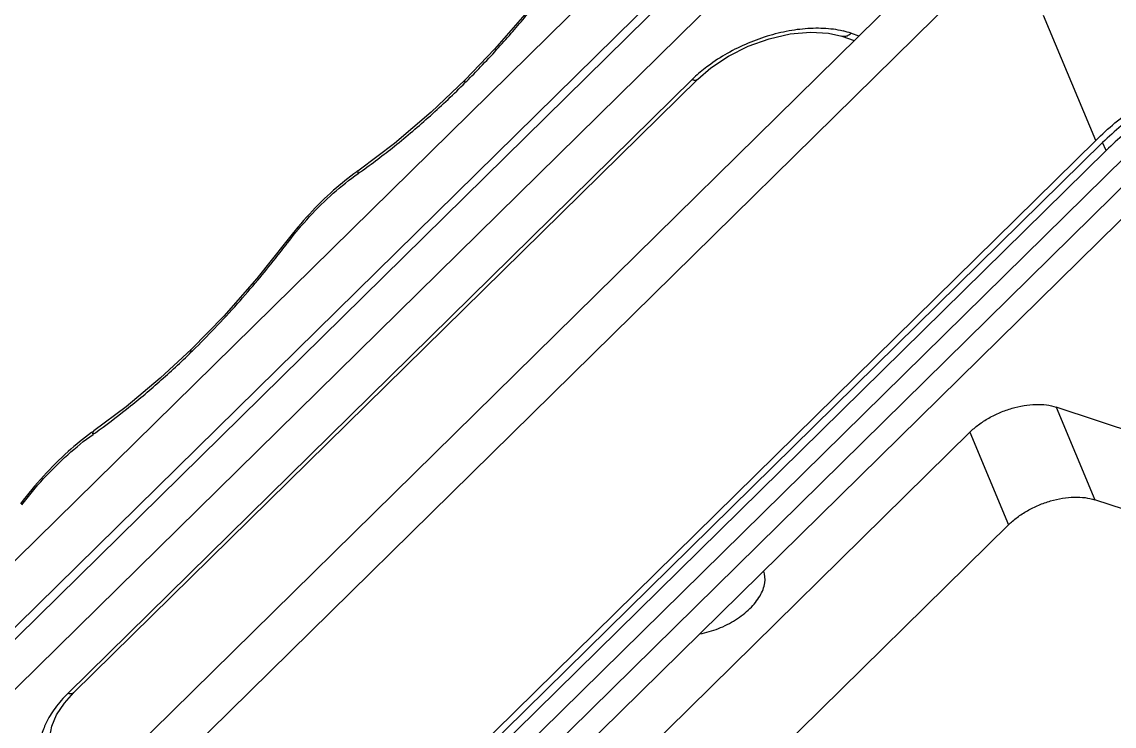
# Model space of a CAD drawing. Header units: millimetres. Extents: x 1786 to 2940, y -3417 to -1928.
# Drawn here: x 2156.84 to 2204.26, y -3240.23 to -3209.65 of the extents above; entities that cross this region are included whole.
import ezdxf

# ---------------------------------------------------------------- set-up
doc = ezdxf.new("R2010")
doc.units = ezdxf.units.MM

# ---------------------------------------------------------------- blocks, each defined once
blk = doc.blocks.new('*u7')
at = {"color": 7, "linetype": 'Continuous'}
for p, q in [((104.122, 35.539, 0), (-15.065, -81.684, 0)), ((105.253, 35.148, 0), (-13.91, -82.051, 0)), ((105.669, 34.239, 0), (-13.494, -82.96, 0)), ((-12.574, -83.264, 0), (106.59, 33.936, 0)), ((-12.4, -83.643, 0), (106.764, 33.557, 0)), ((107.088, 33.443, 0), (-12.067, -83.748, 0)), ((110.844, 23.586, 0), (-8.048, -93.346, 0)), ((110.773, 20.788, 0), (-8.119, -96.145, 0)), ((-7.853, -65.194, 0), (68.08, 9.488, 0)), ((-5.993, -69.666, 0), (69.941, 5.016, 0)), ((4.076, -92.669, 0), (52.815, -44.732, 0)), ((5.57, -93.613, 0), (55.288, -44.714, 0)), ((55.59, -45, 0), (5.872, -93.899, 0)), ((57.314, -46.51, 0), (5.595, -97.377, 0)), ((-44.083, -55.824, 0), (-12.021, -66.407, 0)), ((37.677, -56.596, 0), (37.22, -57.105, 0)), ((37.221, -57.105, 0), (7.124, -86.705, 0)), ((37.503, -57.082, 0), (7.407, -86.682, 0)), ((-42.222, -60.296, 0), (-10.16, -70.879, 0)), ((-5.993, -69.666, 0), (-7.853, -65.194, 0)), ((-10.16, -70.879, 0), (-12.021, -66.407, 0)), ((31.555, -73.677, 0), (31.555, -73.677, 0)), ((26.95, -78.896, 0), (26.95, -78.897, 0)), ((-12.574, -83.264, 0), (-12.4, -83.643, 0)), ((-12.067, -83.748, 0), (-9.544, -89.773, 0)), ((7.124, -86.705, 0), (7.124, -86.705, 0)), ((18.344, -86.67, 0), (18.344, -86.67, 0)), ((-0.275, -88.918, 0), (-0.647, -88.796, 0)), ((0.178, -88.771, 0), (-0.42, -88.573, 0))]:
    blk.add_line(p, q, dxfattribs=at)
at = {"color": 7, "linetype": 'Continuous', "elevation": 0}
for points in [[(38.258, -54.287), (38.339, -54.497), (38.39, -54.97), (38.293, -55.486), (38.057, -56.028), (37.677, -56.596)], [(31.555, -73.677), (33.066, -72.272), (34.7, -70.901), (36.257, -69.731)], [(26.95, -78.896), (28.402, -77.084), (29.998, -75.274), (31.555, -73.677)], [(18.344, -86.67), (19.987, -85.11), (21.764, -83.603), (23.471, -82.316)], [(7.124, -86.705), (6.503, -87.242), (5.648, -87.813), (4.692, -88.292), (3.682, -88.655), (2.666, -88.885), (1.696, -88.972), (0.821, -88.919), (0.177, -88.77)], [(14.148, -91.476), (15.475, -89.815), (16.934, -88.144), (18.344, -86.67)]]:
    blk.add_lwpolyline(points, dxfattribs=at)
at = {"color": 7, "linetype": 'Continuous'}
for centre, radius, start, end in [((57.151, -98.905, 0), 35.996, 125.4015, 125.6141), ((28.511, -58.828, 0), 13.374, 305.3928, 305.9777), ((62.503, -105.244, 0), 44.301, 134.3032, 134.4354), ((11.833, -67.261, 0), 18.994, 322.4259, 322.6222), ((44.287, -111.479, 0), 35.941, 125.3092, 125.523), ((15.761, -71.426, 0), 13.344, 305.2986, 305.8858), ((2.421, -81.578, 0), 7.136, 312.4782, 314.3298), ((50.085, -118.286, 0), 44.893, 134.9887, 135.1157), ((1.078, -84.741, 0), 4.391, 252.0608, 257.4142)]:
    blk.add_arc(centre, radius, start, end, dxfattribs=at)
for points, start_tangent, end_tangent in [([(38.635, -55.489, 0), (38.831, -54.872, 0), (38.877, -54.167, 0), (38.716, -53.521, 0), (38.355, -52.96, 0), (37.805, -52.505, 0), (37.087, -52.172, 0)], (0.393386, 0.919373), (-0.948115, 0.317929)), ([(37.503, -57.082, 0), (38.132, -56.358, 0), (38.58, -55.612, 0), (38.635, -55.489, 0)], (0.710645, 0.703551), (0.393386, 0.919373)), ([(37.504, -57.081, 0), (37.353, -57.056, 0), (37.242, -57.088, 0), (37.221, -57.105, 0)], (-0.949599, 0.313467), (-0.699031, -0.715091)), ([(7.046, -59.935, 0), (7.027, -59.939, 0), (6.136, -60.198, 0), (5.303, -60.621, 0), (4.611, -61.165, 0)], (-0.983497, -0.180923), (-0.712957, -0.701208)), ([(4.611, -61.165, 0), (4.126, -61.779, 0), (3.897, -62.4, 0), (3.945, -62.97, 0), (3.949, -62.981, 0)], (-0.712957, -0.701208), (0.350048, -0.936732)), ([(-7.853, -65.194, 0), (-8.279, -65.559, 0), (-8.773, -65.882, 0), (-9.318, -66.15, 0), (-9.89, -66.352, 0), (-10.469, -66.485, 0), (-11.031, -66.539, 0), (-11.555, -66.513, 0), (-12.021, -66.407, 0)], (-0.713592, -0.700562), (-0.950336, 0.311225)), ([(39.735, -66.167, 0), (38.684, -67.431, 0), (37.52, -68.586, 0), (36.299, -69.564, 0)], (-0.604332, -0.796733), (-0.815207, -0.57917)), ([(36.368, -69.651, 0), (37.504, -68.733, 0), (38.69, -67.556, 0), (39.798, -66.219, 0)], (0.809252, 0.587462), (0.601681, 0.798737)), ([(-5.993, -69.666, 0), (-6.419, -70.031, 0), (-6.913, -70.354, 0), (-7.457, -70.622, 0), (-8.03, -70.824, 0), (-8.608, -70.957, 0), (-9.171, -71.011, 0), (-9.694, -70.985, 0), (-10.16, -70.879, 0)], (-0.713592, -0.700562), (-0.950336, 0.311225)), ([(36.19, -69.642, 0), (34.688, -70.776, 0), (33.108, -72.103, 0), (31.561, -73.54, 0)], (-0.812959, -0.582321), (-0.715642, -0.698467)), ([(36.299, -69.564, 0), (36.302, -69.651, 0), (36.275, -69.714, 0), (36.257, -69.73, 0)], (0.193366, -0.981127), (-0.820855, -0.571137)), ([(31.488, -73.612, 0), (30.434, -74.681, 0), (29.333, -75.875, 0), (28.355, -77.007, 0), (27.501, -78.055, 0), (26.928, -78.792, 0)], (-0.71404, -0.700104), (-0.606861, -0.794808)), ([(31.561, -73.54, 0), (31.577, -73.612, 0), (31.573, -73.647, 0), (31.56, -73.672, 0), (31.555, -73.677, 0)], (0.355217, -0.934784), (-0.715967, -0.698134)), ([(26.888, -78.844, 0), (25.855, -80.071, 0), (24.711, -81.196, 0), (23.513, -82.149, 0)], (-0.609788, -0.792564), (-0.816158, -0.577829)), ([(23.583, -82.237, 0), (24.695, -81.343, 0), (25.86, -80.197, 0), (26.95, -78.896, 0)], (0.810193, 0.586163), (0.607069, 0.794649)), ([(26.927, -78.792, 0), (26.955, -78.851, 0), (26.958, -78.878, 0), (26.95, -78.896, 0)], (0.543686, -0.839289), (-0.604304, -0.796754)), ([(23.513, -82.149, 0), (23.516, -82.236, 0), (23.489, -82.3, 0), (23.471, -82.316, 0)], (0.191871, -0.98142), (-0.82167, -0.569964)), ([(23.404, -82.227, 0), (21.754, -83.477, 0), (20.029, -84.941, 0), (18.347, -86.536, 0)], (-0.813883, -0.581028), (-0.70719, -0.707024)), ([(-12.067, -83.748, 0), (-13.99, -85.356, 0), (-16.248, -86.739, 0), (-18.725, -87.828, 0), (-21.295, -88.566, 0), (-23.828, -88.916, 0), (-26.194, -88.861, 0)], (-0.712957, -0.701208), (-0.993402, 0.114687)), ([(-26.112, -88.165, 0), (-23.846, -88.218, 0), (-22.646, -88.098, 0), (-21.418, -87.882, 0), (-18.954, -87.175, 0), (-16.58, -86.131, 0), (-15.463, -85.498, 0), (-14.416, -84.804, 0), (-12.574, -83.264, 0)], (0.993405, -0.114655), (0.712957, 0.701208)), ([(-25.969, -88.555, 0), (-23.698, -88.608, 0), (-22.496, -88.487, 0), (-21.265, -88.271, 0), (-18.795, -87.562, 0), (-16.416, -86.516, 0), (-15.296, -85.881, 0), (-14.247, -85.186, 0), (-12.401, -83.643, 0)], (0.993408, -0.114633), (0.712967, 0.701198)), ([(0.121, -89.026, 0), (0.589, -89.108, 0), (1.555, -89.153, 0), (2.589, -89.053, 0), (3.652, -88.811, 0), (4.703, -88.438, 0), (5.704, -87.945, 0), (6.617, -87.353, 0), (7.24, -86.841, 0)], (0.975742, -0.218924), (0.737462, 0.675389)), ([(7.407, -86.683, 0), (7.257, -86.656, 0), (7.145, -86.688, 0), (7.125, -86.706, 0)], (-0.948077, 0.318041), (-0.700552, -0.713601)), ([(18.277, -86.606, 0), (17.605, -87.295, 0), (16.831, -88.126, 0), (16.129, -88.915, 0), (15.492, -89.663, 0), (14.915, -90.366, 0), (14.392, -91.026, 0), (14.125, -91.372, 0)], (-0.705678, -0.708533), (-0.607646, -0.794208)), ([(18.347, -86.536, 0), (18.364, -86.607, 0), (18.36, -86.641, 0), (18.348, -86.665, 0), (18.344, -86.67, 0)], (0.369431, -0.929258), (-0.708013, -0.706199)), ([(-0.274, -88.919, 0), (-0.117, -88.803, 0), (0.046, -88.755, 0), (0.177, -88.771, 0)], (0.712957, 0.701208), (0.951274, -0.308346))]:
    blk.add_spline(points, degree=3, dxfattribs=dict(at, start_tangent=start_tangent, end_tangent=end_tangent))

msp = doc.modelspace()

# ---------------------------------------------------------------- block references
at = {"xscale": 0.9, "yscale": 0.9, "zscale": 0.9, "rotation": 180}
msp.add_blockref('*u7', (2192.598, -3290.173, 0), dxfattribs=at)

doc.saveas('drawing.dxf')
